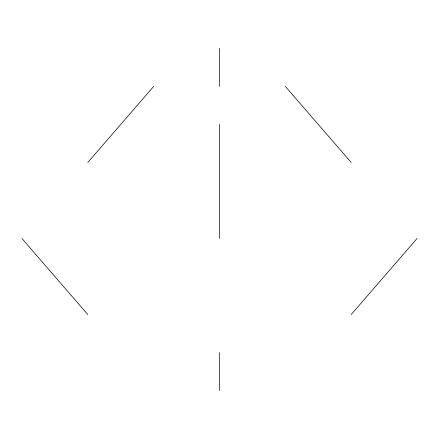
<?xml version="1.0" encoding="UTF-8"?>
<svg xmlns="http://www.w3.org/2000/svg" width="439" height="439" viewBox="0 0 439 439"><rect width="100%" height="100%" fill="white"/><g stroke="black" fill="none" stroke-linecap="round" stroke-linejoin="round"><path stroke-width="0.66" d="M219.5 238.509L219.5 124.451M87.8 162.474L153.65 86.434M351.2 314.549L417.05 238.509M285.35 86.434L351.2 162.474M21.95 238.509L87.8 314.549M219.5 48.416L219.5 86.434M219.5 352.566L219.5 390.584"/></g></svg>
